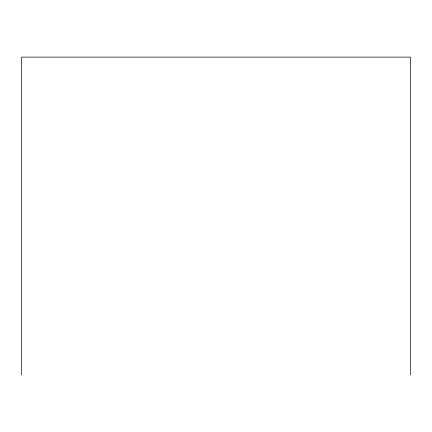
<?xml version="1.0" encoding="UTF-8"?>
<svg xmlns="http://www.w3.org/2000/svg" width="432" height="432" viewBox="0 0 432 432"><rect width="100%" height="100%" fill="white"/><g stroke="black" fill="none" stroke-linecap="round" stroke-linejoin="round"><path stroke-width="0.65" d="M410.4 374.879L410.4 57.121L21.6 57.121L21.6 374.879"/></g></svg>
